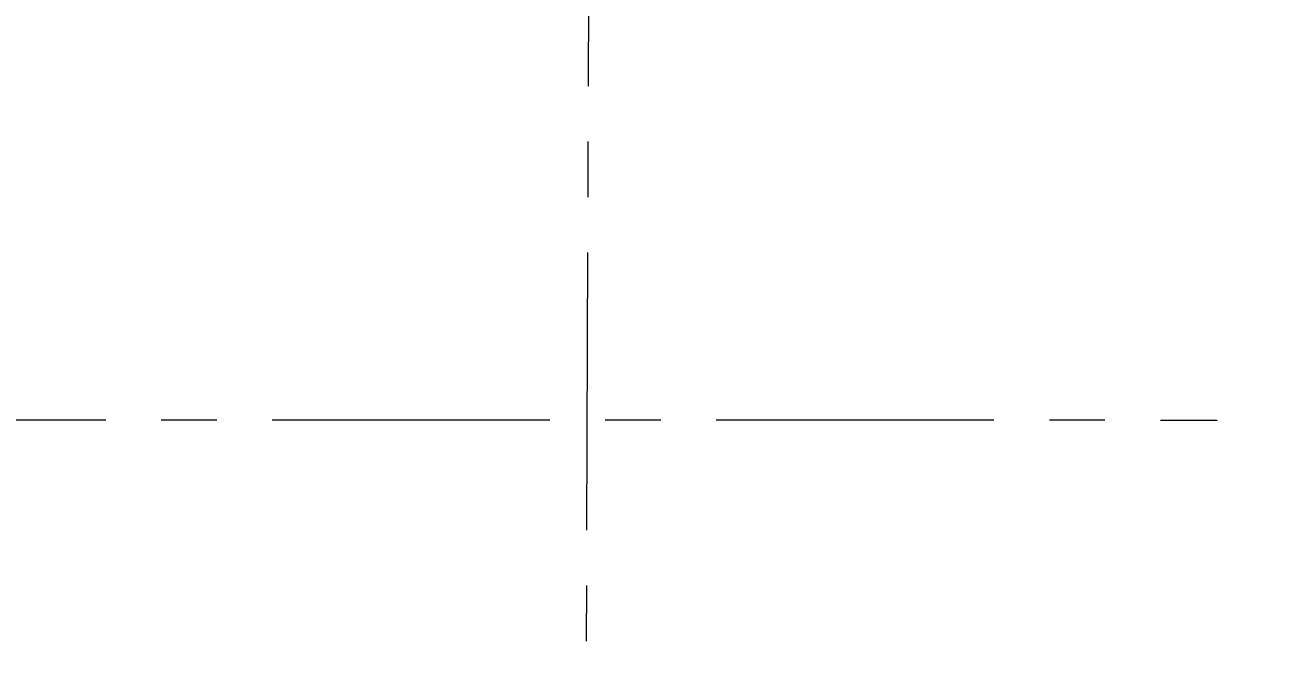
# Model space of a CAD drawing. Header units: millimetres. Extents: x 0 to 8967983, y -224399 to 13801.
# Drawn here: x 74957 to 80579, y -197290 to -194393 of the extents above; entities that cross this region are included whole.
import ezdxf
from ezdxf import colors
from ezdxf.entities.mleader import LeaderData, LeaderLine
from ezdxf.math import Vec2, Vec3

# ---------------------------------------------------------------- set-up
doc = ezdxf.new("R2010")
doc.units = ezdxf.units.MM
doc.header["$LTSCALE"] = 10
doc.linetypes.add('CENTER', pattern=[2, 1.25, -0.25, 0.25, -0.25])
doc.layers.add('АР_Оси', color=142, linetype='Continuous', lineweight=9)
doc.layers.add('Архитектура', color=251, linetype='Continuous')
doc.layers.get('0').off()
doc.layers.get('0').freeze()
doc.styles.add('ISOCPEUR', font='isocpeur.TTF', dxfattribs={"width": 0.7})

# ---------------------------------------------------------------- blocks, each defined once
blk = doc.blocks.new('_DOTSMALL')
at = {"color": 0, "linetype": 'ByBlock', "const_width": 0.5}
blk.add_lwpolyline([(-0.0625, 0, 1), (0.0625, 0, 1)], format="xyb", close=True, dxfattribs=at)

msp = doc.modelspace()

# ---------------------------------------------------------------- linework, layer by layer
at = {"layer": 'АР_Оси', "linetype": 'CENTER', "ltscale": 100}
for p, q in [((77593.5, -165418.4), (77411.1, -218893.6)), ((70070.9, -196170.9), (80327.1, -196172.7))]:
    msp.add_line(p, q, dxfattribs=at)

# ---------------------------------------------------------------- leaders
at = {"layer": 'Архитектура', "lineweight": 25, "transparency": 33554684}
ml = msp.add_multileader_mtext('Standard', dxfattribs=at)
ml.set_content('%%P0,000', color=256, style='ISOCPEUR')
ml.set_leader_properties(color=256, linetype='Continuous', lineweight=-1)
ml.set_arrow_properties(name='DOTSMALL')
ml.build(insert=Vec2(0, 0))
ml.multileader.update_dxf_attribs({"has_text_frame": 1, "text_left_attachment_type": 4, "text_right_attachment_type": 4, "dogleg_length": 100, "arrow_head_size": 180})
ctx = ml.context
ctx.base_point, ctx.char_height, ctx.arrow_head_size, ctx.landing_gap_size, ctx.plane_origin = Vec3(75855.9, -202520.9), 250, 180, 50, Vec3(72784.8, -204110.5)
ctx.left_attachment, ctx.right_attachment = 4, 4
notes = []
notes.append((ctx, [(0, (0, 0, 0), (0, 0), (1, 0), 1, [])]))
ctx.mtext.insert, ctx.mtext.width, ctx.mtext.line_spacing_style, ctx.mtext.flow_direction = Vec3(75905.9, -202187.6), 852.697, 2, 5
for ctx, leaders in notes:
    for number, flags, end, landing, length, lines in leaders:
        leader = LeaderData()
        leader.index, (leader.has_last_leader_line, leader.has_dogleg_vector, leader.attachment_direction) = number, flags
        leader.last_leader_point, leader.dogleg_vector, leader.dogleg_length = Vec3(end), Vec3(landing), length
        for number, points, colour, breaks in lines:
            line = LeaderLine()
            line.index, line.vertices, line.color, line.breaks = number, Vec3.list(points), colors.encode_raw_color(colour), breaks
            leader.lines.append(line)
        ctx.leaders.append(leader)

doc.saveas('drawing.dxf')
